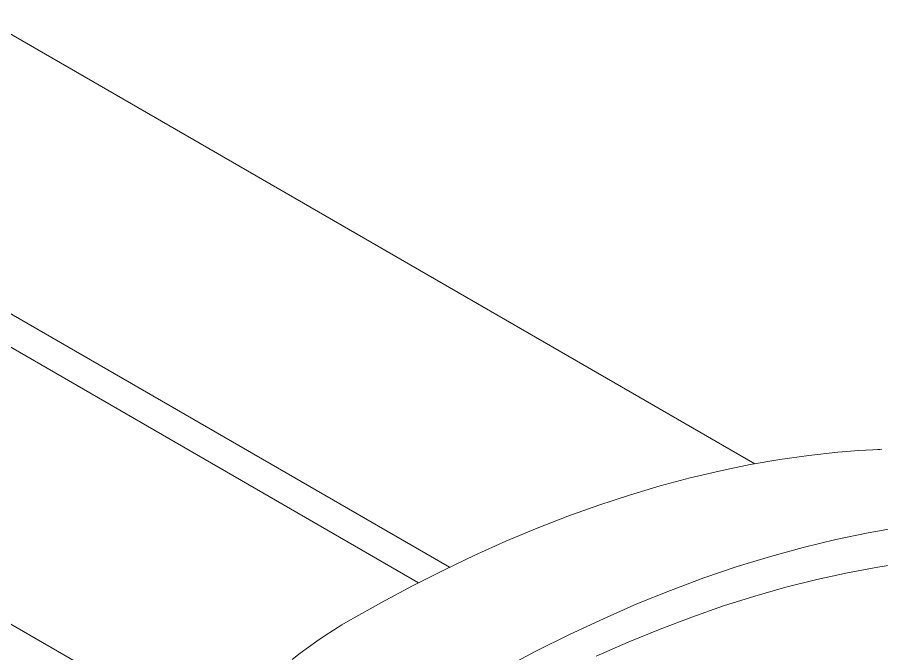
# Model space of a CAD drawing. Header units: millimetres. Extents: x -209 to 4251, y 50 to 3279.
# Drawn here: x 3543.9 to 3738.6, y 1112.4 to 1255.8 of the extents above; entities that cross this region are included whole.
import ezdxf

# ---------------------------------------------------------------- set-up
doc = ezdxf.new("R2010")
doc.units = ezdxf.units.MM
doc.layers.add('ZANO_R', color=7, linetype='Continuous', lineweight=0)

msp = doc.modelspace()

# ---------------------------------------------------------------- linework, layer by layer
at = {"layer": 'ZANO_R'}
for p, q in [((2778.72, 1692.92), (3710.02, 1155.24)), ((2705.63, 1672.1), (3641.25, 1131.92)), ((2698.46, 1668.74), (3634.29, 1128.44)), ((2695.84, 1607.89), (3586.96, 1093.4)), ((3733.41, 1158.19), (3738.16, 1158.46)), ((3737.72, 1158.44), (3738.57, 1158.51)), ((3738.06, 1158.46), (3737.72, 1158.44)), ((3722.17, 1157.11), (3715.59, 1156.19)), ((3728.66, 1157.81), (3722.17, 1157.11)), ((3728.66, 1157.81), (3733.41, 1158.19)), ((3708.95, 1155.04), (3702.23, 1153.66)), ((3715.59, 1156.19), (3708.95, 1155.04)), ((3702.23, 1153.66), (3695.47, 1152.05)), ((3695.47, 1152.05), (3688.64, 1150.22)), ((3688.64, 1150.22), (3681.77, 1148.17)), ((3681.77, 1148.17), (3674.87, 1145.9)), ((3674.87, 1145.9), (3667.92, 1143.4)), ((3667.92, 1143.4), (3660.95, 1140.69)), ((3742.68, 1140.91), (3735.49, 1139.67)), ((3660.95, 1140.69), (3653.96, 1137.77)), ((3735.49, 1139.67), (3728.22, 1138.16)), ((3653.96, 1137.77), (3646.96, 1134.63)), ((3728.22, 1138.16), (3720.88, 1136.39)), ((3720.88, 1136.39), (3713.49, 1134.36)), ((3646.96, 1134.63), (3639.95, 1131.29)), ((3713.49, 1134.36), (3706.04, 1132.07)), ((3744.49, 1132.97), (3737.72, 1131.94)), ((3639.95, 1131.29), (3632.94, 1127.74)), ((3706.04, 1132.07), (3698.54, 1129.51)), ((3737.72, 1131.94), (3730.88, 1130.68)), ((3698.54, 1129.51), (3691.01, 1126.71)), ((3723.97, 1129.17), (3717, 1127.41)), ((3730.88, 1130.68), (3723.97, 1129.17)), ((3632.94, 1127.74), (3625.93, 1124)), ((3717, 1127.41), (3709.98, 1125.42)), ((3691.01, 1126.71), (3683.45, 1123.64)), ((3709.98, 1125.42), (3702.91, 1123.19)), ((3625.93, 1124), (3618.94, 1120.06)), ((3683.45, 1123.64), (3675.88, 1120.33)), ((3702.91, 1123.19), (3695.8, 1120.71)), ((3617.01, 1118.92), (3618.94, 1120.06)), ((3675.88, 1120.33), (3668.29, 1116.78)), ((3695.8, 1120.71), (3688.66, 1118)), ((3613.22, 1116.52), (3615.11, 1117.74)), ((3615.11, 1117.74), (3617.01, 1118.92)), ((3688.66, 1118), (3681.49, 1115.06)), ((3611.37, 1115.26), (3613.22, 1116.52)), ((3668.29, 1116.78), (3660.7, 1112.99)), ((3607.63, 1112.57), (3609.49, 1113.93)), ((3609.49, 1113.93), (3611.37, 1115.26)), ((3681.49, 1115.06), (3674.3, 1111.9)), ((3605.8, 1111.17), (3607.63, 1112.57)), ((3660.7, 1112.99), (3653.11, 1108.96))]:
    msp.add_line(p, q, dxfattribs=at)

doc.saveas('drawing.dxf')
